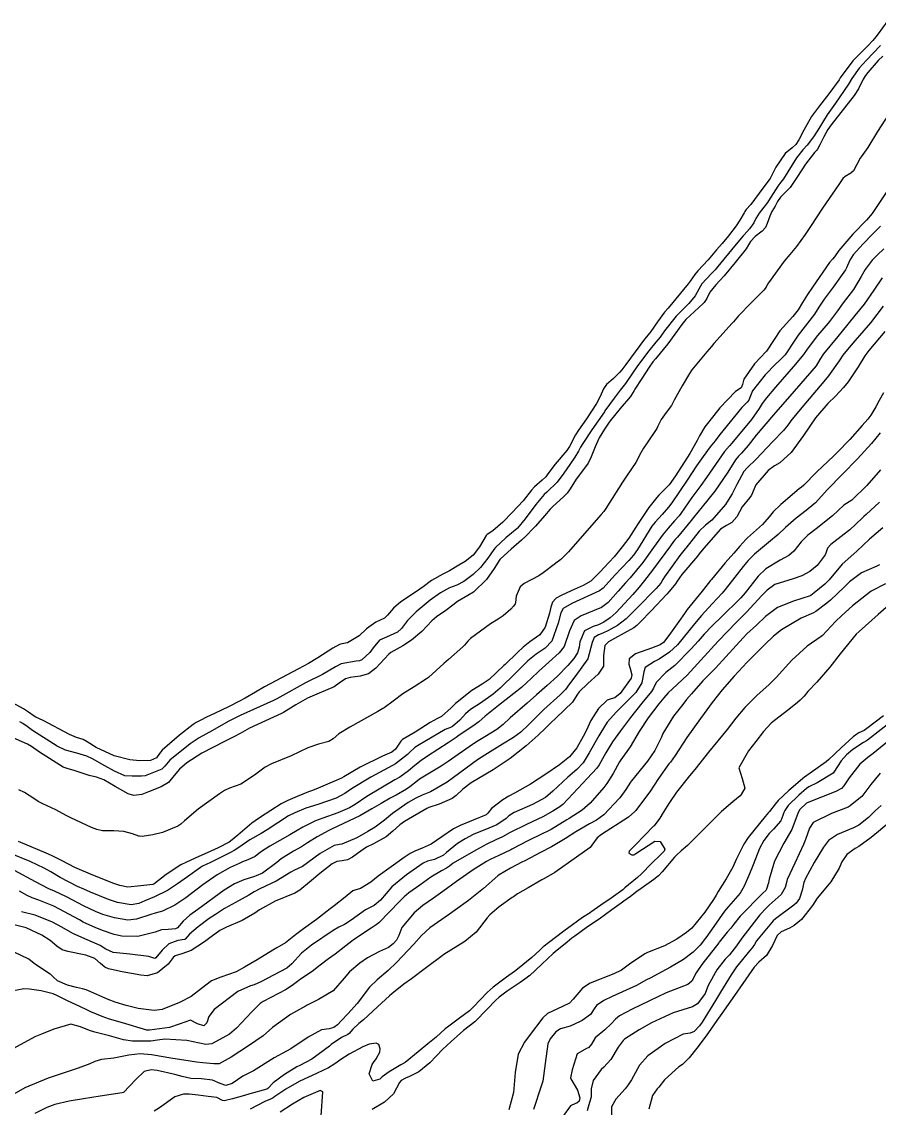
# Model space of a CAD drawing. Header units: feet. Extents: x 1313709 to 1317500, y 405869 to 411659.
# Drawn here: x 1314931 to 1315263.9, y 406084.3 to 406506.2 of the extents above; entities that cross this region are included whole.
import ezdxf

# ---------------------------------------------------------------- set-up
doc = ezdxf.new("R2010")
doc.units = ezdxf.units.FT
doc.layers.add('C-TOPO-MAJR', color=32, linetype='CONTINUOUS')

msp = doc.modelspace()

# ---------------------------------------------------------------- linework, layer by layer
at = {"layer": 'C-TOPO-MAJR'}
for points in [[(1315266.84, 406506.25), (1315263.46, 406501.56), (1315262.52, 406500.35), (1315261.38, 406499.02), (1315259.5, 406496.91), (1315258.53, 406495.93), (1315253.66, 406491.09), (1315248.78, 406484.43), (1315248.3, 406483.67), (1315244.35, 406478.21), (1315240.64, 406473.59), (1315237.62, 406469.48), (1315234.56, 406464.2), (1315232.72, 406460.33), (1315231.46, 406458.53), (1315230.09, 406457.29), (1315227.4, 406455.05), (1315223.8, 406449.76), (1315221.84, 406445.95), (1315221.51, 406445.43), (1315218.76, 406441.58), (1315213.99, 406435.31), (1315212.19, 406433.3), (1315211.72, 406432.61), (1315211.46, 406432.07), (1315209.73, 406429.24), (1315208.3, 406427.05), (1315205.33, 406423.05), (1315202.95, 406420.2), (1315200.76, 406417.62), (1315197.47, 406413.8), (1315193.51, 406409.46), (1315192.34, 406408.13), (1315190.5, 406405.56), (1315189.7, 406404.41), (1315181.95, 406395.05), (1315180.56, 406393.42), (1315177.79, 406389.75), (1315175.2, 406386.02), (1315174.76, 406385.46), (1315172.72, 406382.93), (1315165.49, 406373.09), (1315164, 406371.09), (1315163.09, 406370.04), (1315160.68, 406367.74), (1315157.99, 406365.4), (1315156.79, 406363.7), (1315155.58, 406360.73), (1315154.17, 406358), (1315150.18, 406352.01), (1315147.07, 406347.59), (1315145.99, 406345.8), (1315143.64, 406341.3), (1315142.58, 406339.79), (1315138.05, 406334.41), (1315135.26, 406330.69), (1315134.39, 406329.55), (1315133.07, 406328.28), (1315130, 406325.67), (1315128.85, 406324.41), (1315125.59, 406320.25), (1315121.4, 406315.63), (1315117.79, 406311.88), (1315113.9, 406308.57), (1315111.68, 406307.11), (1315111.3, 406306.7), (1315108.75, 406302.4), (1315106.21, 406299.12), (1315103.15, 406296.63), (1315100.69, 406295.26), (1315096.98, 406293.09), (1315094.39, 406291.73), (1315090.05, 406289.24), (1315086.84, 406286.85), (1315084.24, 406284.99), (1315078.11, 406280.98), (1315075.25, 406278.6), (1315072.97, 406275.83), (1315071.85, 406274.68), (1315068.47, 406273.05), (1315064.81, 406270.57), (1315062.01, 406267.79), (1315057.49, 406265.08), (1315055.24, 406264.74), (1315054.29, 406264.47), (1315051.78, 406263), (1315045.97, 406259.25), (1315042.3, 406257), (1315040.37, 406255.98), (1315038.44, 406255.01), (1315025.24, 406248.02), (1315021.7, 406245.89), (1315017.7, 406243.63), (1315015.24, 406242.36), (1315011.44, 406240.41), (1315005.79, 406237.7), (1315002.64, 406236.2), (1315000.45, 406235.07), (1314998.74, 406234.13), (1314997.56, 406233.37), (1314992.22, 406229.24), (1314985.43, 406223.38), (1314984.5, 406222.05), (1314983.33, 406220.45), (1314981, 406219.41), (1314976.83, 406219.28), (1314972.93, 406219.62), (1314966.86, 406221.17), (1314959.84, 406224.48), (1314956.33, 406226.68), (1314954.84, 406227.48), (1314952.18, 406228.36), (1314949.44, 406229.45), (1314939.25, 406234.97), (1314936.44, 406236.2), (1314935.76, 406236.57), (1314933.62, 406238.21), (1314931.66, 406239.5), (1314927.68, 406241.63)], [(1315264.35, 406497.07), (1315261.5, 406494.03), (1315259, 406491.32), (1315256.1, 406488.23), (1315253.29, 406484.22), (1315251.98, 406481.98), (1315246.97, 406474.64), (1315243.71, 406470.04), (1315240.01, 406464.19), (1315238.33, 406461.52), (1315235.89, 406458.32), (1315234.25, 406456.49), (1315231.77, 406453.4), (1315226.68, 406445.31), (1315225.68, 406443.91), (1315224.54, 406442.41), (1315220.87, 406436.67), (1315220.51, 406436.09), (1315219.13, 406434.27), (1315217.21, 406431.95), (1315215.98, 406429.8), (1315215.17, 406428.18), (1315213.5, 406425.88), (1315211.39, 406423.56), (1315211.04, 406423.15), (1315207.67, 406419.1), (1315201.26, 406411.23), (1315200.16, 406409.93), (1315198.82, 406408.49), (1315195.01, 406404.48), (1315194.43, 406403.62), (1315192.46, 406399.84), (1315189.99, 406396.83), (1315185.04, 406391.89), (1315180.54, 406386.16), (1315178.8, 406383.72), (1315177.2, 406381.8), (1315174.39, 406378.48), (1315170.06, 406372.61), (1315165.66, 406366.17), (1315165.37, 406365.8), (1315163.25, 406363.23), (1315161.02, 406360.06), (1315157.4, 406355.1), (1315157.17, 406354.78), (1315152.24, 406347.84), (1315148.87, 406342.52), (1315147.94, 406340.99), (1315147.07, 406339.48), (1315145.76, 406337.12), (1315143.76, 406334.34), (1315141.38, 406330.97), (1315138.83, 406327.47), (1315134.8, 406323.54), (1315133.82, 406322.63), (1315130.54, 406318.74), (1315126.36, 406313.22), (1315123.39, 406309.57), (1315123.25, 406309.43), (1315118.93, 406305.83), (1315114.84, 406302.04), (1315114.29, 406301.37), (1315111.93, 406297.94), (1315109.06, 406294.36), (1315106.19, 406291.57), (1315102.56, 406288.84), (1315099.87, 406287.53), (1315096.99, 406286.39), (1315093.59, 406284.52), (1315089.5, 406281.69), (1315084.04, 406277.16), (1315080.79, 406273.79), (1315078.36, 406270.59), (1315076.84, 406269.18), (1315072.57, 406267.3), (1315069.9, 406266.09), (1315067.34, 406263.17), (1315066.12, 406261.31), (1315063.05, 406258.44), (1315062.07, 406258.04), (1315060.84, 406257.9), (1315055.01, 406256.86), (1315052.72, 406255.76), (1315047.74, 406252.81), (1315041.18, 406249.55), (1315034.6, 406245.97), (1315030, 406243.34), (1315028.67, 406242.67), (1315015.75, 406236.83), (1315013.63, 406235.83), (1315011.07, 406234.47), (1315004.96, 406230.99), (1314999.82, 406228.16), (1314996.29, 406225.9), (1314988.43, 406219.53), (1314986.57, 406217.17), (1314985.41, 406216.01), (1314978.86, 406213.47), (1314977.43, 406213.33), (1314973.88, 406213.25), (1314971.01, 406213.42), (1314966.99, 406215.2), (1314963.28, 406217.34), (1314958.48, 406220.03), (1314956.18, 406221.12), (1314952.39, 406222.18), (1314947.91, 406223.39), (1314944.72, 406224.97), (1314935.18, 406231.01), (1314933.04, 406232.56), (1314931.4, 406233.73), (1314930.25, 406234.45)], [(1315265.23, 406492.88), (1315263.47, 406491.2), (1315259.5, 406486.48), (1315258.53, 406485.36), (1315257.65, 406484.01), (1315255.81, 406480.22), (1315254.13, 406477.64), (1315245.22, 406466.25), (1315243.95, 406464.38), (1315242.36, 406461.51), (1315240.85, 406458.48), (1315239.89, 406456.79), (1315239.6, 406456.43), (1315238.77, 406455.47), (1315235.22, 406450.9), (1315232.21, 406446.19), (1315229.25, 406441.94), (1315225.61, 406438.1), (1315224.38, 406436.4), (1315223.43, 406434.69), (1315222.25, 406432.59), (1315221.44, 406430.78), (1315220.37, 406427.86), (1315219.67, 406426.41), (1315218.42, 406424.89), (1315215.78, 406422.87), (1315213.93, 406420.93), (1315213.16, 406419.59), (1315212.21, 406418.04), (1315207.98, 406412.78), (1315203.69, 406407.59), (1315200.49, 406404.07), (1315198.17, 406401.19), (1315196.89, 406398.84), (1315195.91, 406397.22), (1315195.54, 406396.8), (1315192.17, 406393.72), (1315188.84, 406390.59), (1315187.27, 406388.69), (1315181.87, 406381.19), (1315176.98, 406375.3), (1315176.02, 406374.15), (1315174.54, 406372.14), (1315171.67, 406367.78), (1315168.98, 406363.53), (1315168.69, 406363), (1315167.32, 406360.72), (1315163.31, 406356.03), (1315159.47, 406351.31), (1315158.76, 406350.34), (1315157.22, 406348.08), (1315155.17, 406344.67), (1315153.54, 406341.24), (1315152.05, 406337.29), (1315150.91, 406334.87), (1315149.12, 406332.4), (1315146.27, 406328.63), (1315143.95, 406324.9), (1315142.74, 406323.19), (1315141.36, 406321.76), (1315137.16, 406318.06), (1315136.11, 406316.98), (1315133.92, 406314.39), (1315130.46, 406310.43), (1315125.9, 406305.76), (1315125.68, 406305.53), (1315125.01, 406304.92), (1315120.92, 406301.45), (1315116.8, 406297.66), (1315116.62, 406297.44), (1315114.43, 406293.94), (1315111.44, 406289.73), (1315106.37, 406284.81), (1315104.19, 406283.47), (1315100.19, 406281.14), (1315098.38, 406279.69), (1315095.63, 406277.62), (1315091.99, 406275.18), (1315090.23, 406273.6), (1315086.34, 406269.52), (1315082.34, 406266.08), (1315078.94, 406263.94), (1315074.32, 406261.37), (1315073.5, 406260.63), (1315068.47, 406255.19), (1315065.54, 406253.1), (1315062.37, 406252.15), (1315058.5, 406251.64), (1315056.62, 406251.08), (1315054.26, 406249.41), (1315052.27, 406247.98), (1315046.39, 406245.5), (1315041.92, 406243.59), (1315037.38, 406240.96), (1315032.65, 406238.08), (1315031.76, 406237.65), (1315019.41, 406231.95), (1315015.74, 406229.86), (1315013.35, 406228.59), (1315009.62, 406226.77), (1315000.89, 406222.2), (1314995.02, 406218.49), (1314992.23, 406216.07), (1314990.2, 406213.54), (1314987.95, 406210.89), (1314985.13, 406209.11), (1314980.12, 406207.17), (1314977.53, 406206.22), (1314974.49, 406205.84), (1314972.68, 406206.29), (1314972.29, 406206.48), (1314967.19, 406209.31), (1314962.8, 406211.86), (1314960.03, 406212.97), (1314957.07, 406213.55), (1314951.73, 406215.33), (1314948.54, 406216.23), (1314947.08, 406216.81), (1314937.86, 406222.67), (1314934.76, 406224.76), (1314933.21, 406225.67), (1314927.59, 406228.16)], [(1315267.5, 406470.26), (1315263.26, 406463.6), (1315259.47, 406457.43), (1315256.82, 406453.84), (1315256.48, 406453.3), (1315253.9, 406448.37), (1315252.88, 406447.39), (1315250.61, 406446.21), (1315249.72, 406445.41), (1315248.15, 406443.02), (1315241.88, 406433.82), (1315237.24, 406426.77), (1315235.07, 406423.61), (1315231.72, 406419), (1315229.14, 406415.86), (1315226.98, 406413.24), (1315220.86, 406404.92), (1315220.53, 406404.31), (1315219.99, 406403.22), (1315219.02, 406402), (1315214.05, 406396.91), (1315209.28, 406392.09), (1315207.31, 406389.78), (1315206.81, 406389.18), (1315199.73, 406381.28), (1315198.75, 406380.15), (1315196.97, 406378.02), (1315191.19, 406371.05), (1315190.18, 406369.65), (1315187.38, 406364.83), (1315184.3, 406359.34), (1315183.85, 406358.47), (1315183.18, 406357.22), (1315181.18, 406354.55), (1315179.23, 406351.83), (1315177.91, 406349.15), (1315177.48, 406348.32), (1315173.74, 406342.73), (1315172.35, 406340.63), (1315171.38, 406338.79), (1315169.33, 406335.14), (1315165.82, 406329.82), (1315164.25, 406327.4), (1315157.8, 406317.18), (1315156.93, 406316.05), (1315155.9, 406314.88), (1315150.37, 406308.51), (1315143.19, 406300.44), (1315140.33, 406297.46), (1315138.34, 406296), (1315138.21, 406295.92), (1315133.39, 406292.27), (1315131.69, 406291.05), (1315126.09, 406288.15), (1315124.5, 406286.82), (1315122.98, 406283.17), (1315122.61, 406280.79), (1315122.51, 406280.26), (1315121.92, 406279.31), (1315120.79, 406278.2), (1315117.92, 406275.61), (1315115.95, 406274.25), (1315112.97, 406272.41), (1315105.15, 406266.71), (1315104.14, 406265.7), (1315102.88, 406264.23), (1315102.19, 406263.58), (1315096.66, 406258.65), (1315094.83, 406256.99), (1315088.83, 406251.6), (1315088.1, 406251.05), (1315083.31, 406248.05), (1315078.96, 406245.24), (1315075.11, 406242.46), (1315071.72, 406239.88), (1315071.19, 406239.54), (1315069.18, 406238.43), (1315058.28, 406232.39), (1315054.06, 406229.7), (1315051.82, 406227.77), (1315050.15, 406226.75), (1315046.12, 406225.72), (1315042.02, 406224.3), (1315035.51, 406221.18), (1315027.94, 406218.08), (1315025.44, 406216.77), (1315021.32, 406213.64), (1315015.97, 406210.24), (1315011.59, 406208.64), (1315009.72, 406207.78), (1315007.72, 406206.44), (1314999.4, 406200.52), (1314994.19, 406195.91), (1314992.76, 406194.62), (1314991.59, 406193.86), (1314985.55, 406191.37), (1314981.81, 406190.47), (1314977.74, 406189.93), (1314976.62, 406189.96), (1314976.46, 406190.01), (1314974.02, 406190.96), (1314970.63, 406191.83), (1314966.67, 406192.02), (1314962.27, 406192.11), (1314960.09, 406192.61), (1314958.07, 406193.43), (1314950.08, 406197.13), (1314948.25, 406198.07), (1314944.21, 406200.24), (1314939.19, 406202.5), (1314937.38, 406203.42), (1314936.07, 406204.31), (1314932.07, 406206.93), (1314929.84, 406208)], [(1315269.41, 406444.17), (1315262.46, 406433.75), (1315261.15, 406431.84), (1315258.93, 406429.22), (1315253.67, 406423.75), (1315248.25, 406417.43), (1315246.47, 406414.99), (1315245.72, 406414.11), (1315244.6, 406412.81), (1315237.92, 406403.14), (1315235.98, 406400.29), (1315234.09, 406397.23), (1315232.38, 406394.32), (1315230.36, 406391.77), (1315225.26, 406386.19), (1315223.07, 406382.83), (1315220.18, 406378.27), (1315217.7, 406375.68), (1315215.47, 406373.37), (1315211.35, 406367.49), (1315210.83, 406365.38), (1315210.23, 406364.11), (1315208.06, 406362.67), (1315202.01, 406356.37), (1315199.64, 406353.34), (1315196.23, 406348.89), (1315194.13, 406345.49), (1315193.18, 406343.68), (1315190.29, 406338.64), (1315184.85, 406329.91), (1315182.31, 406326.46), (1315178.35, 406322.39), (1315177.5, 406321.5), (1315174.43, 406317.61), (1315170.3, 406311.47), (1315166.63, 406305.73), (1315164.13, 406302.32), (1315160.92, 406298.53), (1315157.12, 406294.39), (1315155.57, 406292.67), (1315151.92, 406289.05), (1315148.96, 406287.29), (1315144.31, 406285.33), (1315140.41, 406283.46), (1315138.42, 406282.4), (1315138.34, 406282.34), (1315137.01, 406280.88), (1315136.37, 406278.9), (1315135.88, 406276.55), (1315134.12, 406271.21), (1315132.1, 406268.17), (1315128.22, 406265.4), (1315125.64, 406263.4), (1315123.5, 406261.28), (1315118.64, 406256.71), (1315118.19, 406256.28), (1315112.46, 406250.86), (1315109.76, 406248.98), (1315105.74, 406246.58), (1315099.43, 406241.58), (1315097.71, 406239.78), (1315093.95, 406236.46), (1315092.34, 406235.67), (1315089.52, 406234.16), (1315083.67, 406230.35), (1315078.79, 406227.54), (1315078.13, 406226.9), (1315076.11, 406223.75), (1315074.66, 406222.63), (1315070.98, 406221.11), (1315062.36, 406216.8), (1315056.06, 406213.08), (1315055.08, 406212.57), (1315049.7, 406210.19), (1315046.09, 406208.58), (1315043.84, 406207.74), (1315042.34, 406207.25), (1315037.93, 406205.47), (1315034.29, 406203.89), (1315031.64, 406202.52), (1315023.61, 406197.32), (1315021.56, 406196.01), (1315020.23, 406195.11), (1315014.9, 406190.43), (1315011.99, 406188.02), (1315011.5, 406187.72), (1315007.24, 406185.49), (1315004.42, 406184.12), (1315000.63, 406182.5), (1314998.58, 406181.58), (1314998.02, 406181.3), (1314994.87, 406179.88), (1314992.69, 406178.81), (1314987.08, 406175.16), (1314982.21, 406171.43), (1314981.8, 406171.26), (1314977.25, 406170.67), (1314972.19, 406170.22), (1314968.98, 406170.8), (1314966.7, 406171.64), (1314958.61, 406174.8), (1314951.59, 406177.85), (1314949.37, 406179.01), (1314946.19, 406180.75), (1314942.52, 406182.48), (1314940.42, 406183.35), (1314929.74, 406187.92)], [(1315264.4, 406426.89), (1315261.27, 406423.77), (1315257.64, 406419.98), (1315253.79, 406415.69), (1315252.44, 406413.69), (1315251.13, 406410.64), (1315250.81, 406409.97), (1315246.04, 406403.15), (1315242.57, 406398.54), (1315240.47, 406395.38), (1315238.72, 406392.65), (1315232.46, 406384.48), (1315231.07, 406382.57), (1315227.43, 406376.94), (1315225.08, 406374.54), (1315223.79, 406373.42), (1315219.63, 406369.09), (1315214.73, 406362.95), (1315213.89, 406360.95), (1315213.23, 406359.25), (1315212.65, 406358.54), (1315210.57, 406356.44), (1315203.17, 406347.44), (1315202.03, 406345.96), (1315200.13, 406343.54), (1315198.27, 406341.23), (1315195.5, 406337.49), (1315192.93, 406333.81), (1315189.31, 406328.28), (1315183.37, 406319.43), (1315182.03, 406317.75), (1315179.63, 406314.97), (1315176.9, 406311.97), (1315175.6, 406310.35), (1315170, 406301.32), (1315168.5, 406299.16), (1315166.63, 406296.99), (1315161.29, 406291.34), (1315156.65, 406286.29), (1315155.32, 406285.29), (1315144.59, 406280.37), (1315141.2, 406278.36), (1315140.24, 406276.77), (1315139.21, 406272.73), (1315136.72, 406265.68), (1315134.23, 406263.04), (1315130.67, 406260.65), (1315127.51, 406258.04), (1315122.67, 406253.31), (1315116.77, 406247.44), (1315114, 406245.12), (1315109.05, 406241.66), (1315105.21, 406239.19), (1315103.29, 406237.51), (1315100.99, 406234.99), (1315098.21, 406232.65), (1315097.39, 406232.25), (1315095.31, 406231.46), (1315087.44, 406226.81), (1315085.32, 406225.46), (1315083.63, 406224.37), (1315081.6, 406222.61), (1315080.74, 406221.76), (1315076.04, 406218.11), (1315074.92, 406217.45), (1315066.45, 406212.95), (1315058.97, 406208.44), (1315056.4, 406206.6), (1315053.09, 406204.76), (1315045.87, 406202.35), (1315041.25, 406200.84), (1315036.96, 406199.13), (1315034.58, 406197.85), (1315026.28, 406192.48), (1315023.88, 406191.08), (1315019.51, 406188.53), (1315015.27, 406185.63), (1315013.38, 406184.43), (1315012.01, 406183.69), (1315003.99, 406179.6), (1315002.81, 406179.07), (1315001.17, 406178.34), (1315000.33, 406177.83), (1314995.26, 406174.19), (1314991.43, 406171.47), (1314987.59, 406168.94), (1314982.49, 406166.46), (1314978.7, 406164.85), (1314976.48, 406163.85), (1314973.48, 406163.35), (1314968.19, 406164.24), (1314964.62, 406165.42), (1314957.66, 406168.32), (1314955.01, 406169.41), (1314952.64, 406170.48), (1314945.88, 406174), (1314942.23, 406176.14), (1314939.69, 406177.6), (1314934.26, 406180.17), (1314926.64, 406183.28)], [(1315265.73, 406418.05), (1315263.11, 406415.57), (1315261.18, 406413.6), (1315258.45, 406410.03), (1315256.89, 406407.26), (1315253.87, 406402.32), (1315249.94, 406397.07), (1315247.7, 406394.04), (1315244.59, 406389.84), (1315244.01, 406389.15), (1315239.91, 406384.36), (1315235.96, 406379.16), (1315234.44, 406377.06), (1315231.34, 406373.27), (1315223.57, 406364.39), (1315220.06, 406360.22), (1315218.46, 406357.97), (1315217.31, 406356.05), (1315214.32, 406351.76), (1315206.7, 406342.62), (1315205.71, 406341.57), (1315203.78, 406339.34), (1315196.83, 406329.27), (1315194.6, 406326.16), (1315191.18, 406321.45), (1315186.85, 406315.29), (1315186.15, 406314.44), (1315184.46, 406312.46), (1315181.97, 406309.66), (1315179.97, 406307.32), (1315176.31, 406302.03), (1315172.16, 406296.25), (1315167.18, 406290.28), (1315165.41, 406288.34), (1315162.53, 406285.11), (1315158.58, 406280.73), (1315156.12, 406278.79), (1315148.15, 406275.53), (1315145.49, 406273.78), (1315143.59, 406269.71), (1315141.58, 406263.7), (1315139.66, 406261.22), (1315135.56, 406257.53), (1315131.74, 406254.03), (1315128.75, 406251.28), (1315127.13, 406249.69), (1315124.95, 406247.71), (1315116.07, 406240.72), (1315110.92, 406236.61), (1315108.37, 406234.42), (1315106.09, 406232.71), (1315100.8, 406229.16), (1315099.65, 406228.34), (1315096.57, 406226.23), (1315088.5, 406221.05), (1315085.99, 406219.37), (1315083.63, 406217.51), (1315081.08, 406215.36), (1315077.78, 406212.97), (1315075.81, 406211.84), (1315064.99, 406205.43), (1315060.41, 406202.26), (1315058.18, 406201.02), (1315053.71, 406199.08), (1315047.86, 406197.03), (1315045.01, 406195.99), (1315040.09, 406193.56), (1315037.86, 406192.26), (1315035, 406190.51), (1315027.22, 406186.07), (1315023.67, 406183.73), (1315021.56, 406182.14), (1315018.77, 406180.87), (1315016.62, 406180.01), (1315015.32, 406179.44), (1315011.9, 406177.84), (1315006.8, 406174.95), (1315001.28, 406171.07), (1314994.64, 406166.05), (1314990.35, 406163.17), (1314985.56, 406160.87), (1314982.78, 406160.12), (1314981.06, 406159.56), (1314975.45, 406157.75), (1314972.09, 406157.42), (1314966.93, 406158.25), (1314962.48, 406159.56), (1314959.55, 406160.71), (1314954.87, 406163.01), (1314948.3, 406166.48), (1314943.69, 406168.63), (1314941.44, 406169.61), (1314936.32, 406172.21), (1314928.16, 406176.64)], [(1315264.98, 406406.78), (1315261.73, 406402.06), (1315257.98, 406396.64), (1315254.4, 406392.18), (1315249.48, 406386.11), (1315247.76, 406384.07), (1315242.21, 406377.33), (1315240.86, 406375.14), (1315239.34, 406372.61), (1315237.74, 406370.64), (1315230.8, 406362.74), (1315222.78, 406353.6), (1315216.15, 406345.75), (1315212.98, 406341.74), (1315210.41, 406338.68), (1315209.3, 406337.57), (1315208.11, 406336.17), (1315205.07, 406331.34), (1315200.06, 406324), (1315195.12, 406317.84), (1315191.75, 406313.72), (1315190.84, 406312.62), (1315185.51, 406306.11), (1315184.71, 406305.21), (1315184.07, 406304.46), (1315182.85, 406302.77), (1315175.89, 406293.28), (1315172.78, 406289.26), (1315170.62, 406286.63), (1315168.24, 406283.9), (1315161.8, 406276.85), (1315159.42, 406274.81), (1315156.96, 406273.1), (1315154.94, 406272.03), (1315152.85, 406271.42), (1315149.49, 406269.77), (1315147.66, 406265.51), (1315147.39, 406263.35), (1315146.78, 406261.21), (1315145.26, 406258.96), (1315142.95, 406256.24), (1315139.03, 406252.12), (1315134.99, 406248.57), (1315130.85, 406244.89), (1315127.25, 406241.63), (1315120.64, 406235.94), (1315117.88, 406233.34), (1315115.37, 406231.42), (1315110.76, 406228.64), (1315108.18, 406227.08), (1315106.38, 406225.89), (1315105.99, 406225.61), (1315096.55, 406218.97), (1315093.84, 406217.21), (1315085.38, 406212.08), (1315084.58, 406211.48), (1315081.64, 406209.14), (1315080.36, 406208.3), (1315076.38, 406205.98), (1315074.06, 406204.76), (1315070.47, 406202.7), (1315068.71, 406201.66), (1315066.87, 406200.59), (1315062.27, 406197.92), (1315055.93, 406194.95), (1315050.92, 406192.6), (1315050.2, 406192.24), (1315045.62, 406189.77), (1315041.94, 406187.39), (1315039.63, 406185.89), (1315036.41, 406184.18), (1315031.68, 406181.21), (1315029.99, 406179.79), (1315024.46, 406175.68), (1315021.94, 406174.54), (1315021.28, 406174.35), (1315017.25, 406173.03), (1315013.59, 406171.46), (1315009.54, 406168.98), (1314999.37, 406161.51), (1314996.2, 406159.28), (1314993.6, 406157.01), (1314991.41, 406154.46), (1314990.68, 406154.03), (1314987.87, 406153.8), (1314985.18, 406153.6), (1314982.7, 406152.77), (1314976.09, 406151.06), (1314969.81, 406151.18), (1314966.9, 406151.83), (1314962.66, 406153.2), (1314959.75, 406154.35), (1314954.82, 406156.67), (1314953.35, 406157.46), (1314943.41, 406162.81), (1314937.54, 406165.2), (1314934.97, 406166.1), (1314933.04, 406166.97), (1314930.12, 406168.62)], [(1315265.45, 406395.8), (1315260.44, 406389.32), (1315256.17, 406384.37), (1315254.42, 406382.34), (1315251.51, 406379), (1315249.8, 406376.78), (1315248.39, 406374.58), (1315244.2, 406368.71), (1315242.44, 406366.58), (1315235.2, 406358.19), (1315230.01, 406351.86), (1315228.38, 406349.6), (1315226.76, 406347.53), (1315222.46, 406343.09), (1315216.05, 406336.41), (1315212.58, 406332.99), (1315211.37, 406331.54), (1315208.62, 406326.52), (1315206.73, 406322.93), (1315205.21, 406320.43), (1315204.26, 406318.82), (1315198.86, 406312.67), (1315196.44, 406310.82), (1315193.94, 406308.45), (1315188.77, 406301.89), (1315188.52, 406301.59), (1315186.44, 406299.03), (1315180.53, 406290.74), (1315179.92, 406289.68), (1315179.04, 406288.21), (1315177.33, 406286.18), (1315169.71, 406278.37), (1315165.66, 406274.39), (1315162.23, 406271.83), (1315159.66, 406270.33), (1315158.82, 406269.89), (1315156.61, 406268.86), (1315154.89, 406268.13), (1315153.26, 406267.09), (1315152.48, 406265.25), (1315150.7, 406258.84), (1315146.11, 406252.38), (1315143.66, 406249.21), (1315142.08, 406246.99), (1315140.04, 406244.89), (1315133.64, 406239.24), (1315127.73, 406233.24), (1315124.75, 406230.36), (1315121.95, 406228.31), (1315117.66, 406225.67), (1315110.77, 406221.47), (1315107.97, 406219.67), (1315098.54, 406212.78), (1315096.11, 406210.94), (1315089.67, 406207.18), (1315086.43, 406205.89), (1315083.95, 406204.81), (1315080.97, 406203.08), (1315074.85, 406198.8), (1315071.79, 406196.22), (1315068.16, 406193.46), (1315065.31, 406191.77), (1315061.07, 406189.38), (1315055.24, 406186.84), (1315054.36, 406186.74), (1315052.2, 406186.34), (1315046.79, 406183.24), (1315039.95, 406178.26), (1315036.88, 406176.74), (1315035.48, 406176.08), (1315029.68, 406172.58), (1315023.46, 406169.62), (1315021.15, 406168.41), (1315019.16, 406167.08), (1315013.92, 406164.25), (1315009.74, 406161.95), (1315006.16, 406159.62), (1315003.75, 406157.98), (1314999.46, 406154.81), (1314996.1, 406152.01), (1314994.35, 406150.07), (1314994.12, 406149.94), (1314991.61, 406149.53), (1314988.07, 406148.21), (1314985.44, 406145.77), (1314983.08, 406142.74), (1314982.59, 406142.56), (1314980.24, 406143.3), (1314972.95, 406144.21), (1314966.5, 406144.85), (1314963.55, 406146.19), (1314961.47, 406147.5), (1314956.33, 406149.81), (1314950.75, 406152.26), (1314946.46, 406154.73), (1314942.84, 406156.63), (1314936.19, 406159.29), (1314930.86, 406160.68)], [(1315266.02, 406385.95), (1315259.89, 406378.65), (1315258.35, 406376.5), (1315255.73, 406372.28), (1315251.86, 406366.43), (1315250.07, 406364.16), (1315246.88, 406360.91), (1315243.98, 406358.05), (1315239.19, 406352.38), (1315234.43, 406345.62), (1315229.7, 406339.03), (1315225.27, 406335.01), (1315223.2, 406333.76), (1315220.75, 406332), (1315215.99, 406326.48), (1315214.32, 406322.47), (1315213.7, 406321.46), (1315210.61, 406317.89), (1315208.63, 406314.02), (1315206.61, 406311.83), (1315204.53, 406310.67), (1315202.29, 406309.2), (1315195.75, 406301.82), (1315194, 406299.58), (1315193.28, 406298.71), (1315187.23, 406291.62), (1315185.42, 406289.04), (1315184.73, 406287.98), (1315182.29, 406284.98), (1315181.41, 406284), (1315175.38, 406277.49), (1315171.11, 406273.1), (1315169.76, 406271.78), (1315168.57, 406270.94), (1315161.15, 406266.79), (1315158.8, 406265.48), (1315157.38, 406263.99), (1315156.83, 406260.19), (1315156.82, 406256.05), (1315154.81, 406252.92), (1315150.7, 406249.3), (1315147.41, 406246.08), (1315146.5, 406244.7), (1315144.75, 406242.05), (1315138.41, 406235.89), (1315136.27, 406233.93), (1315134.27, 406231.94), (1315131.43, 406229.17), (1315126.83, 406225.12), (1315120.64, 406220.22), (1315113.93, 406215.77), (1315105.44, 406210.69), (1315102.16, 406208.3), (1315099.65, 406205.78), (1315098.1, 406204.59), (1315093.07, 406202.39), (1315089.08, 406201.1), (1315088.28, 406200.76), (1315079.54, 406195.71), (1315077.71, 406194.39), (1315075.05, 406191.89), (1315072.42, 406189.77), (1315067.51, 406187.08), (1315064.83, 406185.7), (1315061.26, 406183.22), (1315059.44, 406181.84), (1315057.5, 406180.83), (1315055.39, 406180.4), (1315053.25, 406180.14), (1315051.43, 406179.27), (1315046.68, 406175.46), (1315042.74, 406172.15), (1315038.89, 406169), (1315036.95, 406167.89), (1315029.36, 406164.83), (1315023.29, 406161.39), (1315021.49, 406160.15), (1315016.53, 406157.31), (1315010.45, 406154.64), (1315007.91, 406153.34), (1315004.51, 406150.95), (1315001.96, 406149.03), (1314996.7, 406145.61), (1314993.17, 406144.32), (1314990.52, 406143.49), (1314989.77, 406142.88), (1314987.77, 406140.29), (1314983.69, 406136.9), (1314979.66, 406135.82), (1314977.15, 406136.09), (1314969.99, 406137.29), (1314964.6, 406138.47), (1314963.17, 406139.12), (1314961.53, 406140.55), (1314959.29, 406142.48), (1314955.86, 406143.84), (1314948.82, 406145.22), (1314946.61, 406145.89), (1314944.55, 406147.27), (1314942.04, 406149.44), (1314938.78, 406151.6), (1314932.64, 406154.42), (1314928.03, 406155.54)], [(1315265.56, 406362.18), (1315263.81, 406359.19), (1315262.51, 406356.71), (1315260.64, 406353.53), (1315259.42, 406351.87), (1315257.31, 406349.52), (1315252.5, 406344.02), (1315247.61, 406338.96), (1315246.21, 406337.71), (1315239.51, 406331.33), (1315234.63, 406326.29), (1315233.55, 406325.44), (1315232.96, 406325.02), (1315230.07, 406322.49), (1315225.71, 406318.85), (1315222.72, 406315.91), (1315221.16, 406313.99), (1315218.52, 406311.04), (1315212.76, 406305.82), (1315212.08, 406305.14), (1315209.79, 406302.59), (1315207.39, 406299.92), (1315204.12, 406296.11), (1315198.72, 406289.63), (1315198.43, 406289.3), (1315196.58, 406287.01), (1315195.12, 406285.1), (1315189.37, 406278.03), (1315188.22, 406276.53), (1315186.09, 406273.37), (1315182.24, 406267.86), (1315180.11, 406265.24), (1315178.84, 406264.3), (1315175.52, 406262.97), (1315169.27, 406260.79), (1315166.76, 406258.89), (1315166.69, 406256.76), (1315167.16, 406255.09), (1315167.82, 406252.69), (1315167.56, 406251.35), (1315163.31, 406245.43), (1315161.28, 406243.66), (1315159.85, 406243.3), (1315158.28, 406242.8), (1315154.88, 406239.52), (1315151.97, 406234.93), (1315150.05, 406230.92), (1315148.93, 406228.65), (1315146.48, 406224.34), (1315143.65, 406220.77), (1315139.8, 406217.75), (1315134.41, 406214.11), (1315128.46, 406210.18), (1315122.34, 406206.64), (1315120.08, 406205.49), (1315117.69, 406204.12), (1315113.4, 406200.79), (1315111.98, 406198.93), (1315111.31, 406198.35), (1315101.16, 406194.2), (1315098.59, 406192.91), (1315094.03, 406189.71), (1315089.89, 406186.96), (1315086.46, 406185.36), (1315083.56, 406184.2), (1315081.81, 406183.27), (1315079.45, 406181.71), (1315069.32, 406174.53), (1315066.51, 406172.16), (1315062.46, 406169.71), (1315060.24, 406169.09), (1315059.48, 406168.73), (1315056.55, 406166.37), (1315052.24, 406162.92), (1315050.7, 406161.77), (1315045.46, 406157.64), (1315040.38, 406154.04), (1315037.31, 406151.7), (1315033.41, 406148.61), (1315030.02, 406146.63), (1315028.51, 406145.7), (1315022.35, 406142), (1315017.45, 406139.09), (1315014.16, 406137.37), (1315008.26, 406135.29), (1315004.63, 406133.78), (1315000.76, 406130.86), (1314996.69, 406127.69), (1314992.15, 406125.36), (1314985.51, 406122.75), (1314982.36, 406122.26), (1314976.18, 406123.12), (1314971.45, 406124.24), (1314967.29, 406125.52), (1314964.45, 406126.58), (1314956.88, 406129.92), (1314956, 406130.32), (1314954.6, 406130.71), (1314952.19, 406131.21), (1314948.75, 406132.12), (1314944.81, 406133.89), (1314943.1, 406135.42), (1314942.19, 406136.34), (1314942.02, 406136.46), (1314936.27, 406140.11), (1314935.1, 406141.08), (1314933.66, 406142.26), (1314928.07, 406145.02)], [(1315264.28, 406346.66), (1315260.9, 406342.42), (1315255.43, 406336.49), (1315249.65, 406330.61), (1315243.67, 406324.5), (1315239.09, 406319.48), (1315238.52, 406318.88), (1315235.49, 406316.46), (1315231.58, 406313.51), (1315227.52, 406309.91), (1315224.61, 406307.19), (1315220.88, 406304.09), (1315215.49, 406299.55), (1315213.05, 406297.08), (1315211.05, 406294.71), (1315207.77, 406290.56), (1315204.06, 406285.82), (1315202.88, 406284.42), (1315199.05, 406280.2), (1315194.91, 406275.67), (1315192.12, 406272.42), (1315185.52, 406264.27), (1315182.48, 406261.4), (1315178.44, 406258.79), (1315176.62, 406257.87), (1315173, 406255.51), (1315172.5, 406253.77), (1315171.67, 406249.5), (1315169.35, 406245.82), (1315162.84, 406239.17), (1315161.84, 406238.3), (1315158.27, 406234.3), (1315155.79, 406230.27), (1315155.07, 406228.99), (1315151.3, 406222.31), (1315148.9, 406218.53), (1315146.48, 406215.94), (1315143, 406212.88), (1315137.2, 406207.43), (1315134.26, 406205.06), (1315129.28, 406202.35), (1315122.17, 406199.24), (1315120.07, 406197.89), (1315118.99, 406196.9), (1315115.42, 406194.44), (1315112.27, 406193.05), (1315106.28, 406190.62), (1315103.07, 406189.01), (1315100.14, 406187.15), (1315095.92, 406183.67), (1315094.65, 406182.6), (1315091.23, 406181.01), (1315088.51, 406180.34), (1315086.81, 406179.54), (1315080.35, 406174.96), (1315074.61, 406170.27), (1315070.31, 406165.19), (1315067.76, 406163.03), (1315064.44, 406161.34), (1315058.8, 406157.4), (1315056.26, 406155.77), (1315054.06, 406154.66), (1315051.89, 406153.35), (1315043.44, 406147.62), (1315039.61, 406144.52), (1315035.83, 406140.41), (1315033.87, 406138.74), (1315023.8, 406133.48), (1315021.25, 406132.34), (1315019.83, 406131.85), (1315014.81, 406129.73), (1315005.7, 406122.75), (1315003.64, 406119.98), (1315002.76, 406117.51), (1315001.65, 406116.37), (1314999.2, 406117.14), (1314996.44, 406118.51), (1314992.09, 406117.01), (1314988.3, 406115.76), (1314980.5, 406114.66), (1314979.49, 406114.72), (1314970.05, 406117.48), (1314965.09, 406118.93), (1314962.24, 406119.97), (1314957.77, 406121.84), (1314956.45, 406122.41), (1314953.47, 406123.87), (1314948.72, 406126.02), (1314944.59, 406128.13), (1314943.13, 406128.83), (1314938.48, 406129.96), (1314933.98, 406130.64), (1314931.75, 406130.69), (1314925.2, 406129.46)], [(1315264.33, 406332.29), (1315259.06, 406326.22), (1315253.21, 406320.51), (1315252.25, 406319.88), (1315250.11, 406318.47), (1315245.76, 406314.44), (1315239.45, 406309.29), (1315236.19, 406306.89), (1315233.58, 406304.35), (1315230.67, 406300.72), (1315228.8, 406299.05), (1315225.43, 406297.22), (1315219.84, 406293.78), (1315216.85, 406290.98), (1315211.82, 406284.52), (1315210.15, 406282.55), (1315209.55, 406281.94), (1315202.96, 406275.47), (1315199.03, 406271.62), (1315195.98, 406268.41), (1315193.63, 406265.75), (1315190.9, 406262.7), (1315184.47, 406256.25), (1315181.07, 406253.51), (1315177.28, 406249.64), (1315176.25, 406247.44), (1315175.53, 406246.23), (1315171.7, 406241.68), (1315167.32, 406236.14), (1315163.4, 406230.87), (1315160.39, 406226.62), (1315157.74, 406222.34), (1315155.14, 406217.65), (1315154.28, 406216.43), (1315150.53, 406212.4), (1315148.87, 406210.6), (1315140.99, 406202.29), (1315139.5, 406201.19), (1315139.2, 406201.01), (1315137.14, 406199.7), (1315133.32, 406197.52), (1315126.88, 406194.57), (1315120.6, 406191.39), (1315117.61, 406189.75), (1315115.07, 406188.58), (1315111.53, 406186.93), (1315107.26, 406184.6), (1315098.42, 406179.5), (1315097.04, 406178.37), (1315095.86, 406177.55), (1315093.99, 406176.6), (1315089.84, 406174.04), (1315085.54, 406171), (1315081.29, 406167.99), (1315079.39, 406166.41), (1315077.81, 406164.74), (1315069.65, 406156.35), (1315068.61, 406155.57), (1315066.62, 406154.3), (1315059.76, 406149.75), (1315059.06, 406149.26), (1315052.59, 406144.21), (1315050.03, 406142.34), (1315046.85, 406139.96), (1315043.76, 406137.47), (1315039.24, 406134.52), (1315038.53, 406133.99), (1315036.51, 406132.37), (1315033.61, 406130.52), (1315024.74, 406125.85), (1315023.51, 406125), (1315020.17, 406121.62), (1315014.31, 406115.44), (1315011.56, 406113.09), (1315004.82, 406109.32), (1315002.39, 406109.12), (1314995.09, 406110.67), (1314986.5, 406111.17), (1314983.62, 406110.73), (1314981.04, 406110.37), (1314974.02, 406110.4), (1314970.46, 406110.95), (1314965, 406112.44), (1314959.36, 406113.95), (1314957.26, 406114.53), (1314953.76, 406115.95), (1314950.08, 406116.95), (1314943.46, 406115.07), (1314938.68, 406113.17), (1314936.08, 406112.07), (1314927.71, 406107.6)], [(1315263.94, 406319.71), (1315258.77, 406314.87), (1315257.92, 406314.07), (1315257.24, 406313.42), (1315252.46, 406308.9), (1315250.3, 406307.25), (1315245.04, 406303.24), (1315243.83, 406301.88), (1315243.14, 406299.89), (1315242.9, 406299.19), (1315239.8, 406295.11), (1315236.91, 406292.8), (1315233.78, 406291.12), (1315230.42, 406289.99), (1315223.42, 406287.71), (1315220.38, 406285.56), (1315218.37, 406283.43), (1315212.35, 406276.97), (1315210.34, 406274.9), (1315208.38, 406272.93), (1315204.93, 406269.46), (1315201.34, 406265.69), (1315198.65, 406262.7), (1315189.38, 406252.47), (1315187.56, 406250.78), (1315185.48, 406248.96), (1315181.98, 406245.62), (1315180.23, 406243.67), (1315178.36, 406241.33), (1315174.2, 406235.96), (1315170.65, 406230.66), (1315167.13, 406224.7), (1315163.52, 406219.6), (1315163, 406218.82), (1315160.56, 406214.39), (1315158.15, 406210.45), (1315156.96, 406208.91), (1315151.65, 406202.86), (1315148.5, 406200.04), (1315143.55, 406196.87), (1315142.64, 406196.34), (1315136.47, 406192.6), (1315135.19, 406191.91), (1315133.07, 406190.9), (1315127.43, 406188.13), (1315121.28, 406184.95), (1315120.89, 406184.76), (1315116.17, 406182.54), (1315112.89, 406180.93), (1315111.46, 406180.17), (1315106.29, 406176.98), (1315099.78, 406172.36), (1315094.42, 406168.51), (1315090.86, 406165.97), (1315086.65, 406163.02), (1315083.29, 406160.29), (1315078.5, 406154.5), (1315077.34, 406151.4), (1315076.47, 406149.59), (1315075.21, 406148.19), (1315073.35, 406146.81), (1315069.88, 406145.17), (1315065.21, 406142.7), (1315062.24, 406140.74), (1315058.15, 406137.34), (1315056.1, 406134.92), (1315051.83, 406129.95), (1315046.14, 406126.56), (1315041.58, 406124.29), (1315041.12, 406124.04), (1315035.31, 406120.81), (1315028.34, 406115.69), (1315024.65, 406112.52), (1315018.98, 406108.56), (1315012.22, 406104.13), (1315007.58, 406101.59), (1315005.57, 406101.57), (1315001.32, 406102.04), (1314998.76, 406102.27), (1314996.39, 406102.65), (1314988.86, 406103.76), (1314982.08, 406105.03), (1314981.29, 406105.16), (1314976.97, 406105.48), (1314972.53, 406105.01), (1314966.76, 406103.74), (1314961.96, 406103.3), (1314959.29, 406102.55), (1314957.44, 406101.57), (1314952.83, 406099.91), (1314945.9, 406097.65), (1314941.21, 406096.07), (1314932.17, 406092.22), (1314927.87, 406089.77)], [(1315265.31, 406309.74), (1315260.06, 406305.34), (1315255.2, 406300.68), (1315253.97, 406299.64), (1315249.56, 406295.67), (1315244.44, 406289.6), (1315242.72, 406287.81), (1315238.66, 406284.51), (1315237.28, 406283.42), (1315237.01, 406283.27), (1315230.58, 406281.28), (1315224.41, 406278.81), (1315219.71, 406275.29), (1315216.22, 406271.98), (1315212.49, 406268.52), (1315211.06, 406267.05), (1315208.32, 406264.07), (1315200.26, 406255.27), (1315197.03, 406251.98), (1315195.37, 406250.34), (1315190.96, 406245.32), (1315189.09, 406243.05), (1315187.6, 406241.12), (1315186.13, 406239.25), (1315184.06, 406236.58), (1315179.92, 406229.82), (1315179.33, 406228.47), (1315176.8, 406223.22), (1315173.88, 406219.08), (1315167.68, 406211.43), (1315167.37, 406210.99), (1315165.54, 406208.11), (1315163.2, 406204.84), (1315163.1, 406204.7), (1315156.98, 406198.27), (1315154.06, 406196.17), (1315151.44, 406194.75), (1315147.58, 406192.58), (1315146.1, 406191.66), (1315142.14, 406189.13), (1315136.67, 406185.81), (1315132.42, 406183.6), (1315126.23, 406180.47), (1315125.09, 406179.89), (1315120.67, 406177.62), (1315116.29, 406174.96), (1315115.78, 406174.56), (1315110.24, 406169.68), (1315104.42, 406165.06), (1315099.35, 406161.41), (1315097.04, 406159.77), (1315089.34, 406154.41), (1315086.11, 406151.46), (1315083.25, 406148.13), (1315076.42, 406140.89), (1315073.17, 406137.8), (1315068.96, 406134.17), (1315066.02, 406131.34), (1315061.19, 406125.07), (1315057.52, 406120.98), (1315055.09, 406118.4), (1315053.52, 406116.69), (1315052.12, 406115.71), (1315050.27, 406115.24), (1315047.29, 406114.82), (1315042.2, 406111.95), (1315035.48, 406107.44), (1315033.78, 406106.51), (1315028.95, 406103.88), (1315022.98, 406100.12), (1315020.92, 406098.95), (1315016.82, 406096.76), (1315012.66, 406093.91), (1315010.17, 406093.2), (1315007.96, 406094.01), (1315005.06, 406095.31), (1315000.76, 406095.78), (1314996.67, 406095.97), (1314993.26, 406096.66), (1314990.38, 406097.48), (1314983.52, 406098.98), (1314981.25, 406099.24), (1314978.49, 406098.68), (1314975.2, 406095.52), (1314970.41, 406090.48), (1314969.9, 406090.31), (1314961.45, 406089.1), (1314954.91, 406088.03), (1314949.43, 406087.12), (1314943.85, 406085.79), (1314940.67, 406084.6), (1314936.04, 406082.3)], [(1315264.01, 406295.39), (1315262.95, 406294.91), (1315257.04, 406292.26), (1315252.36, 406288.82), (1315250.25, 406286.75), (1315244.98, 406281.69), (1315243.59, 406280.54), (1315239.26, 406277.18), (1315238.41, 406276.69), (1315233.59, 406274.62), (1315225.88, 406270.13), (1315222.79, 406267.62), (1315219.45, 406264.48), (1315212.67, 406257.6), (1315207.55, 406252.15), (1315202.87, 406246.86), (1315198.96, 406241.87), (1315195.87, 406237.58), (1315194.43, 406235.65), (1315189.18, 406228.29), (1315184.62, 406221.33), (1315182.79, 406218.77), (1315182.22, 406218.05), (1315178.16, 406212.35), (1315174.85, 406207.28), (1315172.01, 406203.42), (1315169.37, 406200.01), (1315169.04, 406199.6), (1315166.48, 406197.34), (1315156.06, 406190.67), (1315154.34, 406189.3), (1315152.36, 406186.47), (1315151.64, 406185.66), (1315146.37, 406181.85), (1315138, 406175.88), (1315133.71, 406173.45), (1315132.92, 406173.04), (1315127.57, 406170), (1315123.47, 406167.57), (1315121.85, 406166.5), (1315121.36, 406166.16), (1315116.28, 406162.51), (1315112.65, 406159.49), (1315111.62, 406158.31), (1315107.36, 406152.75), (1315102.98, 406149.16), (1315094.86, 406144), (1315094.17, 406143.55), (1315088.08, 406139), (1315082.31, 406134.62), (1315079.25, 406132.51), (1315074.59, 406128.74), (1315073.8, 406128.01), (1315069.14, 406123.72), (1315063.6, 406118.64), (1315061.88, 406117.24), (1315059.46, 406115.07), (1315058.04, 406113.4), (1315057.59, 406113.05), (1315055.16, 406111.79), (1315051.15, 406109.09), (1315050.43, 406108.51), (1315043.55, 406103.37), (1315038.96, 406101), (1315037.77, 406100.4), (1315032.97, 406097.51), (1315028.58, 406094.21), (1315026.49, 406092.03), (1315026.16, 406091.83), (1315019.51, 406089.96), (1315017.45, 406089.3), (1315012.81, 406087.97), (1315009.61, 406087.24), (1315008.88, 406087.43), (1315006.7, 406088.5), (1315003.29, 406088.93), (1314999.43, 406089.39), (1314996, 406089.83), (1314993.71, 406089.84), (1314990.38, 406088.82), (1314984.39, 406084.55), (1314982.4, 406083.25)], [(1315266.29, 406288.02), (1315260.76, 406285.11), (1315253.5, 406279.4), (1315249.41, 406275.71), (1315246.93, 406273.39), (1315241.84, 406267.94), (1315241.33, 406267.5), (1315235.93, 406263.74), (1315229.94, 406258.3), (1315223.81, 406251.65), (1315221.16, 406248.95), (1315216.37, 406244.63), (1315211.68, 406239.92), (1315208.25, 406235.79), (1315204.84, 406231.47), (1315197.66, 406222.68), (1315192.24, 406215.88), (1315190.2, 406213.38), (1315185.21, 406207.06), (1315182.42, 406203.07), (1315179.95, 406199.19), (1315178.65, 406196.98), (1315176.46, 406194.05), (1315176.27, 406193.85), (1315169.27, 406186.58), (1315166.85, 406184.23), (1315166.66, 406183.35), (1315167.86, 406182.71), (1315168.57, 406182.79), (1315169.45, 406183.31), (1315176.7, 406188), (1315178.85, 406187.89), (1315180.67, 406184.91), (1315180.42, 406184.16), (1315179.07, 406182.86), (1315175.41, 406179.42), (1315171.62, 406175.4), (1315170.07, 406173.97), (1315165.17, 406169.93), (1315164.29, 406169.23), (1315163.38, 406168.55), (1315159.79, 406165.93), (1315155.77, 406163.16), (1315151.89, 406160.46), (1315151.65, 406160.3), (1315148.68, 406158.38), (1315144.74, 406155.57), (1315141.44, 406153.12), (1315135.43, 406148.61), (1315133.84, 406147.33), (1315133.59, 406147.11), (1315132.09, 406145.72), (1315128.96, 406142.87), (1315123.49, 406138.31), (1315122.23, 406137.41), (1315119.15, 406135.31), (1315113.97, 406131.31), (1315111.68, 406129.24), (1315106.36, 406123.79), (1315104.91, 406122.29), (1315104.76, 406122.16), (1315100.88, 406119.35), (1315096.74, 406116.24), (1315095.38, 406115.13), (1315091.82, 406111.96), (1315088.67, 406109.32), (1315084.82, 406106.24), (1315079.87, 406102.14), (1315078.72, 406101.51), (1315078.2, 406101.25), (1315073.56, 406098.44), (1315070.94, 406096.56), (1315069.93, 406095.66), (1315067.28, 406094.84), (1315065.88, 406097.74), (1315067, 406101.38), (1315067.59, 406102.14), (1315068.52, 406103.49), (1315069.94, 406106.13), (1315070.17, 406107.4), (1315069.63, 406109.12), (1315068.62, 406109.69), (1315065.8, 406109.29), (1315063.39, 406108.23), (1315058.09, 406105.33), (1315054.86, 406103.29), (1315052.58, 406101.61), (1315050.12, 406100.1), (1315045.68, 406098.01), (1315038.64, 406094.77), (1315033.45, 406091.81), (1315029.26, 406088.87), (1315028.56, 406088.35), (1315027.48, 406087.82), (1315025.33, 406086.94), (1315019.7, 406083.97)], [(1315270.71, 406282.41), (1315263.47, 406276.05), (1315256.11, 406269.51), (1315254.99, 406268.38), (1315248.7, 406260.78), (1315244.68, 406255.62), (1315239.61, 406249.86), (1315236.19, 406246.19), (1315234.71, 406244.31), (1315233.25, 406242.76), (1315232.21, 406241.9), (1315228.84, 406239.25), (1315223.18, 406234.96), (1315221.95, 406233.86), (1315218.99, 406230.6), (1315215.94, 406226.81), (1315213.12, 406223.16), (1315209.34, 406216.48), (1315210.67, 406212.35), (1315211.72, 406208.6), (1315210.31, 406206.16), (1315209.87, 406205.72), (1315207.08, 406203.3), (1315202.66, 406199.53), (1315196.77, 406193.76), (1315194.9, 406191.85), (1315193.66, 406190.59), (1315189.82, 406186.73), (1315189.4, 406186.36), (1315186.97, 406184.3), (1315185.12, 406182.66), (1315184.4, 406181.91), (1315179.59, 406176.2), (1315178.16, 406174.63), (1315176.44, 406173.15), (1315171.44, 406169.72), (1315169.73, 406168.5), (1315167.26, 406166.62), (1315164.78, 406164.76), (1315163.73, 406164.01), (1315160.05, 406161.45), (1315155.2, 406157.83), (1315153.78, 406156.86), (1315150.08, 406154.41), (1315145.71, 406151.22), (1315144.6, 406150.4), (1315142.67, 406148.9), (1315138.1, 406145.09), (1315137.35, 406144.43), (1315132.89, 406140.33), (1315128.11, 406135.8), (1315128, 406135.71), (1315127.22, 406135.07), (1315124.54, 406133.2), (1315119.43, 406129.8), (1315116.32, 406127.47), (1315114.94, 406126.22), (1315111.74, 406122.95), (1315106.91, 406117.93), (1315106.86, 406117.88), (1315102.49, 406114.53), (1315099.96, 406112.33), (1315097.71, 406110.33), (1315094.32, 406107.15), (1315089.35, 406101.98), (1315085.08, 406098.44), (1315081.52, 406096.71), (1315079.93, 406096.01), (1315078.29, 406095.09), (1315077.6, 406094.36), (1315075.33, 406089.97), (1315071.78, 406086.71), (1315067.03, 406083.87)], [(1315265.58, 406236.77), (1315259.13, 406231.78), (1315257.99, 406231.03), (1315256.02, 406230.12), (1315255.14, 406229.64), (1315253.81, 406228.56), (1315249.12, 406224.3), (1315244.29, 406219.78), (1315243.26, 406218.93), (1315237.01, 406214.51), (1315234.93, 406212.92), (1315234.27, 406212.4), (1315234.11, 406212.27), (1315228.81, 406207.79), (1315224.66, 406203.81), (1315223.47, 406202.39), (1315221.32, 406199.64), (1315220.88, 406199.15), (1315219.57, 406197.65), (1315213.03, 406189.52), (1315211.32, 406186.84), (1315208.38, 406180.9), (1315206.99, 406177.91), (1315204.47, 406173.4), (1315201.36, 406168.46), (1315200.6, 406167.06), (1315199.58, 406165.39), (1315196.13, 406160.53), (1315191.15, 406154.34), (1315189.1, 406152.55), (1315185.29, 406150.01), (1315180.49, 406147.38), (1315173.91, 406144.88), (1315172.83, 406144.38), (1315166.97, 406140.28), (1315163.84, 406138.02), (1315160.79, 406136.54), (1315151.71, 406132.98), (1315148.73, 406131.03), (1315145.03, 406126.76), (1315143.61, 406125.17), (1315140.88, 406123.89), (1315135.04, 406121.19), (1315133.28, 406119.47), (1315127.99, 406112.45), (1315126.15, 406110.03), (1315123.7, 406105.31), (1315122.5, 406098.27), (1315121.83, 406090.52), (1315120.04, 406083.72)], [(1315270, 406235.53), (1315259.29, 406227.23), (1315258.91, 406227), (1315257.72, 406226.38), (1315253.65, 406223.6), (1315251.23, 406221.55), (1315249.17, 406219.28), (1315246.32, 406214.8), (1315246.01, 406214.45), (1315239.82, 406210.73), (1315236.54, 406209.1), (1315235.66, 406208.52), (1315232.71, 406205.99), (1315228.51, 406201.89), (1315227.19, 406199.98), (1315226.89, 406199.25), (1315226.52, 406198), (1315225.63, 406195.94), (1315222.85, 406192.7), (1315221.18, 406190.99), (1315219.04, 406188.26), (1315217.35, 406185.2), (1315214.9, 406178.93), (1315213.46, 406175.38), (1315211.39, 406170.54), (1315209.93, 406167.9), (1315205.34, 406162.66), (1315203.8, 406160.85), (1315199.68, 406154.92), (1315196.56, 406150.49), (1315196.5, 406150.42), (1315194.31, 406147.66), (1315191.71, 406144.99), (1315187.87, 406142.1), (1315182.87, 406139.17), (1315181.15, 406138.2), (1315174.9, 406134.93), (1315173.58, 406134.26), (1315169.64, 406132.03), (1315160.23, 406127.71), (1315156.95, 406126.25), (1315154.07, 406124.25), (1315153.27, 406122.96), (1315151.84, 406120.73), (1315148.59, 406118.49), (1315147.76, 406118.03), (1315143.83, 406116.22), (1315140.17, 406115.18), (1315138.35, 406114.09), (1315136.17, 406111.33), (1315135.19, 406109.37), (1315134.22, 406101.76), (1315133.33, 406094.92), (1315132.68, 406092.89), (1315129.62, 406083.83)], [(1315269.34, 406228.42), (1315261.54, 406222.09), (1315259.44, 406220.51), (1315256.41, 406217.93), (1315252.21, 406212.63), (1315250.18, 406209.5), (1315249.21, 406208.47), (1315247.09, 406207.32), (1315235.9, 406203), (1315235.6, 406202.82), (1315233.1, 406200.39), (1315232.46, 406199.2), (1315230, 406192.65), (1315226.84, 406187.33), (1315223.28, 406180.31), (1315221.2, 406173.37), (1315220.91, 406171.9), (1315220.11, 406169.46), (1315219.8, 406168.97), (1315218.72, 406167.81), (1315209.89, 406159), (1315207.39, 406155.87), (1315206.21, 406154.22), (1315204.85, 406152.67), (1315201.74, 406148.79), (1315201.58, 406148.57), (1315195.06, 406140.15), (1315192.83, 406136.9), (1315191.08, 406133.75), (1315189.64, 406132.47), (1315181.13, 406129.11), (1315174.68, 406126.06), (1315168, 406122.81), (1315163.05, 406120.22), (1315161.47, 406118.97), (1315159.84, 406117.14), (1315157.32, 406114.81), (1315153.65, 406111.72), (1315152.19, 406109.3), (1315150.96, 406107.88), (1315150.51, 406107.64), (1315146.55, 406105.46), (1315144.64, 406099.29), (1315144.05, 406096.12), (1315144.11, 406095.8), (1315146.68, 406091.34), (1315147.63, 406088.38), (1315147.33, 406087.15), (1315146.43, 406086.35), (1315145.91, 406086.17), (1315144, 406085.27), (1315141.03, 406081.18)], [(1315264.21, 406214.48), (1315260.61, 406210.05), (1315257.12, 406205.47), (1315256.62, 406204.96), (1315252.56, 406201.72), (1315251.85, 406201.33), (1315245.36, 406198.82), (1315238.2, 406195.3), (1315236.83, 406193.11), (1315235.3, 406188.67), (1315234.47, 406186.83), (1315231.09, 406179.49), (1315228.18, 406173.12), (1315228, 406172.59), (1315227.4, 406170.13), (1315225.77, 406167.38), (1315221.19, 406163.18), (1315220.13, 406162.24), (1315217.56, 406159.52), (1315210.48, 406150.4), (1315208.5, 406147.45), (1315205.74, 406143.98), (1315204.04, 406142.24), (1315200.81, 406138.14), (1315197.46, 406132.06), (1315196.45, 406129.29), (1315196.3, 406128.95), (1315193.27, 406124.86), (1315191.35, 406123.74), (1315183.92, 406121.39), (1315175.53, 406117.54), (1315170.64, 406114.8), (1315164.99, 406111.16), (1315164.46, 406110.69), (1315162.58, 406108.04), (1315159.68, 406103.24), (1315156.9, 406100.26), (1315155.99, 406099.37), (1315152.77, 406095.19), (1315152.1, 406091.84), (1315152.07, 406088.79), (1315150.9, 406084.73), (1315150.45, 406083.37)], [(1315264.69, 406201.91), (1315262.34, 406199.8), (1315259.69, 406197.27), (1315256.02, 406194.32), (1315253.93, 406193.28), (1315247.64, 406190.68), (1315244.15, 406188.3), (1315242.24, 406185.77), (1315238.63, 406179.73), (1315235.29, 406173.6), (1315234.67, 406172.02), (1315233.95, 406169.04), (1315232.9, 406165.74), (1315231.66, 406163.96), (1315230.75, 406163.17), (1315223.57, 406157.9), (1315222.67, 406157.1), (1315216.19, 406149.33), (1315215.41, 406147.95), (1315214.6, 406146.64), (1315213.7, 406145.62), (1315208.5, 406139.28), (1315206.42, 406136.18), (1315202.31, 406129.37), (1315200.34, 406126.18), (1315195.14, 406117.74), (1315194.16, 406116.34), (1315191.98, 406114.14), (1315190.44, 406113.54), (1315187.74, 406113.07), (1315180.81, 406109.56), (1315174.09, 406104.65), (1315170.84, 406101.05), (1315167.65, 406095.38), (1315166.43, 406093.39), (1315165.26, 406091.94), (1315161.56, 406087.88), (1315159.91, 406084.96), (1315160, 406079.67)], [(1315270.22, 406197.34), (1315263.55, 406191.8), (1315260.71, 406189.45), (1315255.96, 406185.99), (1315254.49, 406185.17), (1315251.28, 406182.92), (1315249.37, 406179.98), (1315248.34, 406177.64), (1315245.09, 406172.32), (1315244.43, 406171.55), (1315239.78, 406165.87), (1315237.99, 406163.05), (1315233.74, 406157.69), (1315230.89, 406155.28), (1315229.08, 406154.33), (1315225.77, 406152.83), (1315224.23, 406151.39), (1315222.47, 406147.51), (1315220.11, 406143.66), (1315217.2, 406141.07), (1315215.33, 406139.18), (1315209.98, 406131.49), (1315208.56, 406129.42), (1315202.78, 406121.2), (1315200.89, 406118.39), (1315196.72, 406112.49), (1315193.01, 406107.7), (1315190.05, 406103.88), (1315187.57, 406101.4), (1315186.07, 406100.38), (1315180.47, 406095.44), (1315178.28, 406092.58), (1315177.69, 406091.91), (1315175.85, 406089.27), (1315174.37, 406083.95)], [(1315047.17, 406081.42), (1315047.86, 406090.69), (1315046.86, 406091.31), (1315040.45, 406088.56), (1315036.02, 406086), (1315031.29, 406082.85)]]:
    msp.add_lwpolyline(points, dxfattribs=at)

doc.saveas('drawing.dxf')
